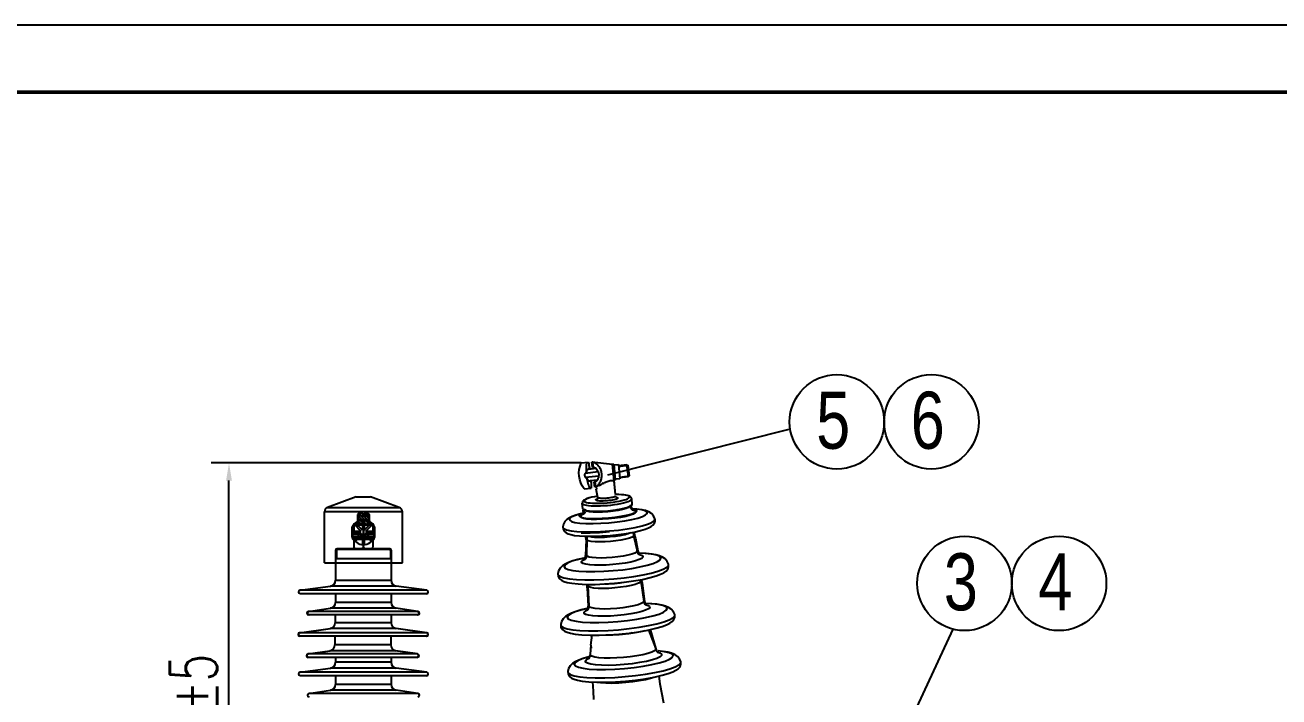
# Model space of a CAD drawing. Header units: millimetres. Extents: x 14764 to 253586, y -11609 to 135872.
# Drawn here: x 248675 to 249737, y 132941 to 133511 of the extents above; entities that cross this region are included whole.
import ezdxf

# ---------------------------------------------------------------- set-up
doc = ezdxf.new("R2010")
doc.units = ezdxf.units.MM
doc.header["$LTSCALE"] = 23.1
doc.header["$PDMODE"] = 3
doc.header["$PDSIZE"] = 1
doc.layers.get('0').update_dxf_attribs({"linetype": 'CONTINUOUS'})
doc.layers.get('Defpoints').update_dxf_attribs({"linetype": 'CONTINUOUS'})
doc.layers.add('标注、文本', color=3, linetype='CONTINUOUS', lineweight=25)
doc.layers.add('粗实线', color=7, linetype='CONTINUOUS', lineweight=50)
doc.styles.add('DFT', font='simplex.shx', dxfattribs={"width": 0.67, "bigfont": 'dft.shx'})
doc.styles.get("Standard").update_dxf_attribs({"font": 'txt', "width": 0.8})
doc.dimstyles.new('INTE$0', dxfattribs={"dimscale": 5, "dimtxt": 4, "dimasz": 3, "dimexe": 3, "dimexo": 0, "dimgap": 1, "dimtad": 1, "dimdec": 3, "dimdsep": 46, "dimtxsty": 'DFT', "dimcen": 0, "dimclrd": 3, "dimclre": 3, "dimclrt": 6, "dimadec": 0, "dimazin": 0, "dimtfac": 1, "dimtdec": 3, "dimtix": 1, "dimtmove": 1, "dimatfit": 0, "dimfxl": 0, "dimtolj": 1, "dimtzin": 0, "dimarcsym": 0})

# ---------------------------------------------------------------- blocks, each defined once
blk = doc.blocks.new('*D214')
at = {"color": 3, "lineweight": -2, "transparency": 16777216}
for p, q in [((249146.1, 133139.8), (248832.7, 133139.8)), ((248847.7, 132713.6), (248847.7, 133124.8)), ((248943.7, 132698.6), (248832.7, 132698.6))]:
    blk.add_line(p, q, dxfattribs=at)
at = {"color": 3, "transparency": 16777216}
for points in [[(248845.2, 133124.8), (248850.2, 133124.8), (248847.7, 133139.8)], [(248845.2, 132713.6), (248850.2, 132713.6), (248847.7, 132698.6)]]:
    blk.add_solid(points, dxfattribs=at)
at = {"layer": 'Defpoints', "color": 0, "transparency": 16777216}
for p in [(248847.7, 133139.8), (249146.1, 133139.8), (248943.7, 132698.6)]:
    blk.add_point(p, dxfattribs=at)
at = {"color": 6, "transparency": 16777216, "insert": (248817.7, 132919.2), "char_height": 40, "attachment_point": 5, "rotation": 90, "style": 'DFT'}
blk.add_mtext('\\A1;415%%P5', dxfattribs=at)

msp = doc.modelspace()

# ---------------------------------------------------------------- hatches: boundary and pattern name
at = {"linetype": 'ByBlock', "lineweight": 25, "ltscale": 0.5}
h = msp.add_hatch(dxfattribs=at)
h.set_pattern_fill('ANSI31', color=0, scale=0.5, style=0)
h.set_pattern_definition([(135, (185218.942, 142206.1766), (1.122532015, 1.122532015), [])])
edge = h.paths.add_edge_path()
edge.add_line((248965.7863, 133096.8789), (248966.5863, 133096.0789))
edge.add_line((248966.5863, 133096.0789), (248966.5863, 133087.7988))
edge.add_spline(control_points=[(248966.5863, 133087.7988), (248966.3171, 133087.6171), (248966.0478, 133087.4354), (248965.7863, 133087.3218)], knot_values=[0, 0, 0, 0, 0.805770726, 0.805770726, 0.805770726, 0.805770726], degree=3, periodic=0)
edge.add_line((248965.7863, 133087.3218), (248965.7863, 133096.8789))
edge = h.paths.add_edge_path()
edge.add_line((248957.3863, 133096.8789), (248957.5863, 133097.0789))
edge.add_line((248957.5863, 133097.0789), (248959.0863, 133097.0789))
edge.add_line((248959.0863, 133097.0789), (248959.0863, 133094.5789))
edge.add_line((248959.0863, 133094.5789), (248964.0863, 133094.5789))
edge.add_line((248964.0863, 133094.5789), (248964.0863, 133097.0789))
edge.add_line((248964.0863, 133097.0789), (248965.5863, 133097.0789))
edge.add_line((248965.5863, 133097.0789), (248965.7863, 133096.8789))
edge.add_line((248965.7863, 133096.8789), (248965.7863, 133087.3218))
edge.add_spline(control_points=[(248965.7863, 133087.3218), (248965.4857, 133087.1912), (248964.847, 133087.1019), (248963.9765, 133088.484), (248963.3694, 133087.3498), (248962.9805, 133087.0957), (248962.9494, 133087.0778)], knot_values=[0.805770726, 0.805770726, 0.805770726, 0.805770726, 1.731935499, 2.842612484, 4.133426348, 4.244359952, 4.244359952, 4.244359952, 4.244359952], degree=3, periodic=0)
edge.add_line((248962.9494, 133087.0778), (248961.9393, 133087.0778))
edge.add_spline(control_points=[(248961.9393, 133087.0778), (248961.2079, 133087.3509), (248959.6712, 133088.5809), (248958.1659, 133086.8759), (248957.4737, 133087.4185), (248957.3863, 133087.4815)], knot_values=[5.353459221, 5.353459221, 5.353459221, 5.353459221, 7.616535164, 9.678775153, 9.979045129, 9.979045129, 9.979045129, 9.979045129], degree=3, periodic=0)
edge.add_spline(control_points=[(248956.5863, 133087.3695), (248956.743, 133087.503), (248957.0104, 133087.731), (248957.2756, 133087.5613), (248957.3863, 133087.4815)], knot_values=[9.979045129, 9.979045129, 9.979045129, 9.979045129, 10.517654506, 10.89809679, 10.89809679, 10.89809679, 10.89809679], degree=3, periodic=0)
edge.add_line((248957.3863, 133087.4815), (248957.3863, 133096.8789))
edge = h.paths.add_edge_path()
edge.add_line((248956.5863, 133096.0789), (248957.3863, 133096.8789))
edge.add_line((248957.3863, 133096.8789), (248957.3863, 133087.4815))
edge.add_spline(control_points=[(248957.3863, 133087.4815), (248957.2756, 133087.5613), (248957.0104, 133087.731), (248956.743, 133087.503), (248956.5863, 133087.3695)], knot_values=[9.979045129, 9.979045129, 9.979045129, 9.979045129, 10.359487413, 10.89809679, 10.89809679, 10.89809679, 10.89809679], degree=3, periodic=0)
edge.add_line((248956.5863, 133087.3695), (248956.5863, 133096.0789))

# ---------------------------------------------------------------- linework, layer by layer
at = {"color": 1}
for p, q in [((249323.2515, 133168.3815), (249168.3359, 133129.4741)), ((249461.1646, 132998.8165), (249402.3191, 132872.828))]:
    msp.add_line(p, q, dxfattribs=at)
at = {"color": 0, "linetype": 'ByBlock', "lineweight": 25}
for p, q in [((249146.2019, 133139.9164), (249152.1097, 133140.5886)), ((249160.567, 133132.1929), (249149.4355, 133130.9264)), ((249152.5678, 133134.5377), (249158.5924, 133135.2231)), ((249158.5924, 133135.2231), (249152.5678, 133134.5377)), ((249172.7123, 133138.3553), (249155.1846, 133140.4298)), ((249155.6417, 133136.4112), (249155.1849, 133140.4264)), ((249156.5344, 133136.3103), (249156.0817, 133140.2898)), ((249173.708, 133138.4475), (249172.7123, 133138.3553)), ((249175.063, 133112.9615), (249172.7123, 133138.3553)), ((249172.7123, 133138.3553), (249173.9296, 133125.2051)), ((249173.708, 133138.4475), (249174.9253, 133125.2973)), ((249173.7341, 133138.1656), (249177.6436, 133138.5275)), ((249177.6436, 133138.5275), (249178.7742, 133126.3144)), ((249177.7478, 133137.4025), (249184.9336, 133138.22)), ((249184.9336, 133138.22), (249177.7478, 133137.4025)), ((249177.7944, 133136.8992), (249185.9949, 133137.8321)), ((249186.052, 133137.3301), (249184.9336, 133138.22)), ((249186.076, 133128.1784), (249184.9336, 133138.22)), ((249187.0231, 133128.7947), (249185.9949, 133137.8321)), ((249160.9792, 133128.578), (249149.8468, 133127.3115)), ((249159.7347, 133125.1815), (249153.7103, 133124.4961)), ((249157.5833, 133119.3458), (249157.1265, 133123.361)), ((249158.4264, 133119.6804), (249157.9737, 133123.6598)), ((249164.2178, 133122.9092), (249164.3242, 133122.9435)), ((249173.7675, 133125.147), (249173.9296, 133125.2051)), ((249174.9253, 133125.2973), (249173.9296, 133125.2051)), ((249175.063, 133112.9615), (249173.9296, 133125.2051)), ((249178.7742, 133126.3144), (249174.8647, 133125.9524)), ((249178.633, 133127.8401), (249187.0231, 133128.7947)), ((249178.6796, 133127.3369), (249186.076, 133128.1784)), ((249186.076, 133128.1784), (249178.6796, 133127.3369)), ((249186.9659, 133129.2968), (249186.076, 133128.1784)), ((249148.7152, 133117.8249), (249154.623, 133118.497)), ((249161.2236, 133120.6479), (249157.5837, 133119.3424)), ((249159.3092, 133117.5044), (249158.8163, 133117.4483)), ((249160.2494, 133110.4518), (249158.8163, 133117.4483)), ((249160.2494, 133110.4518), (249158.8163, 133117.4483)), ((249159.3092, 133117.5044), (249159.0407, 133119.865)), ((249175.6064, 133110.8133), (249175.8745, 133110.7721)), ((249147.4524, 133101.0009), (249147.0505, 133105.5943)), ((249148.8278, 133099.9022), (249148.8349, 133099.7749)), ((249148.8655, 133099.8872), (249148.8349, 133099.7749)), ((249159.725, 133109.3592), (249159.9835, 133109.4469)), ((249186.7585, 133102.6295), (249187.9354, 133103.1572)), ((249188.2636, 133103.2244), (249188.2139, 133103.3297)), ((249188.2484, 133103.3511), (249188.2636, 133103.2244)), ((249193.3337, 133100.6476), (249188.3703, 133100.9743)), ((249193.2242, 133100.6802), (249188.3753, 133100.9671)), ((249189.4121, 133104.6719), (249189.0103, 133109.2653)), ((249189.2161, 133100.1101), (249189.9913, 133099.9699)), ((249146.7415, 133096.9854), (249147.4264, 133097.238)), ((249147.6985, 133096.2698), (249148.429, 133096.5392)), ((249148.1781, 133098.4016), (249147.9023, 133098.3518)), ((249130.6189, 133085.589), (249130.6179, 133085.3768)), ((249190.1115, 133081.0779), (249190.4625, 133078.2156)), ((249190.681, 133078.8803), (249190.3661, 133079.0016)), ((249191.2617, 133078.1626), (249190.681, 133078.8803)), ((249190.8958, 133081.2211), (249191.2617, 133078.1626)), ((249190.9833, 133080.566), (249191.2236, 133078.6064)), ((249191.3415, 133079.3059), (249191.1277, 133079.3884)), ((249149.9542, 133075.7861), (249149.758, 133075.6679)), ((249150.2272, 133074.699), (249149.8716, 133061.2782)), ((249149.8921, 133076.9688), (249149.9956, 133074.9994)), ((249150.0631, 133077.6539), (249150.2342, 133074.5732)), ((249150.6815, 133075.3808), (249150.2342, 133074.5732)), ((249151.012, 133074.7641), (249150.499, 133061.4295)), ((249150.9705, 133075.5549), (249150.6815, 133075.3808)), ((249150.8609, 133077.6395), (249151.012, 133074.7641)), ((249190.4625, 133078.2156), (249193.5046, 133065.192)), ((249192.0971, 133076.0645), (249194.1487, 133065.1519)), ((249147.4967, 133057.2582), (249149.3682, 133058.1726)), ((249150.1388, 133059.4423), (249149.441, 133059.3164)), ((249150.3544, 133062.1497), (249149.8716, 133061.2782)), ((249150.4579, 133062.2121), (249150.3544, 133062.1497)), ((249193.522, 133065.9264), (249193.4092, 133065.9699)), ((249194.1487, 133065.1519), (249193.522, 133065.9264)), ((249200.2375, 133063.0521), (249194.1994, 133063.304)), ((249151.2272, 133036.8649), (249151.2982, 133035.5865)), ((249151.7987, 133036.4901), (249151.2982, 133035.5865)), ((249151.7898, 133036.8645), (249151.8501, 133035.7179)), ((249196.4989, 133040.7777), (249196.6388, 133039.6364)), ((249197.2052, 133039.6028), (249196.5553, 133040.4058)), ((249196.6388, 133039.6364), (249199.2013, 133022.4406)), ((249197.0528, 133040.8761), (249197.2052, 133039.6028)), ((249197.7109, 133037.9707), (249199.6892, 133022.4135)), ((249151.0887, 133033.9075), (249152.1367, 133018.2532)), ((249151.8554, 133035.6158), (249152.6124, 133018.3646)), ((249149.6896, 133014.294), (249151.5339, 133015.1951)), ((249152.6551, 133019.1893), (249152.1367, 133018.2532)), ((249199.6892, 133022.4135), (249199.1181, 133023.1192)), ((249199.6892, 133022.4135), (249200.2631, 133020.6697)), ((249206.0642, 133020.3799), (249199.7899, 133020.7088)), ((249205.0118, 133020.4735), (249199.8044, 133020.6886)), ((249154.288, 132985.2177), (249155.4005, 132993.753)), ((249203.1709, 132998.1809), (249209.3602, 132982.0844)), ((249204.5302, 132998.4862), (249209.4552, 132982.0899)), ((249154.288, 132985.2177), (249153.7811, 132977.696)), ((249154.3909, 132985.213), (249154.5231, 132982.697)), ((249151.0417, 132973.4028), (249152.8327, 132974.2779)), ((249153.539, 132975.5504), (249152.1265, 132975.2243)), ((249153.5425, 132975.5761), (249152.7421, 132975.398)), ((249153.4528, 132975.5561), (249153.6701, 132977.2093)), ((249153.7811, 132977.696), (249153.6701, 132977.2093)), ((249209.4552, 132982.0899), (249209.3202, 132982.4101)), ((249209.4552, 132982.0899), (249209.985, 132980.5074))]:
    msp.add_line(p, q, dxfattribs=at)
at = {"color": 0, "linetype": 'ByBlock', "lineweight": 25, "ltscale": 0.5}
for p, q in [((248955.5863, 133111.0789), (248931.1971, 133102.0458)), ((248955.5863, 133111.0789), (248967.5863, 133111.0789)), ((248991.9756, 133102.0458), (248967.5863, 133111.0789)), ((248931.1971, 133102.0458), (248991.9756, 133102.0458)), ((248928.5863, 133055.0789), (248928.5863, 133098.2948)), ((248994.5863, 133098.2948), (248928.5863, 133098.2948)), ((248957.5863, 133097.0789), (248956.5863, 133096.0789)), ((248956.5863, 133096.0789), (248956.5863, 133087.0778)), ((248957.3863, 133096.8789), (248957.3863, 133087.0778)), ((248961.0863, 133097.0789), (248957.5863, 133097.0789)), ((248959.0863, 133094.5789), (248959.0863, 133097.0789)), ((248964.0863, 133094.5789), (248959.0863, 133094.5789)), ((248960.7934, 133096.7117), (248960.7934, 133094.946)), ((248960.8363, 133091.5313), (248960.8363, 133082.8687)), ((248961.0863, 133097.0789), (248961.0863, 133094.5789)), ((248962.0863, 133094.5789), (248962.0863, 133097.0789)), ((248965.5863, 133097.0789), (248962.0863, 133097.0789)), ((248962.3363, 133091.5313), (248962.3363, 133082.8687)), ((248962.3792, 133094.9072), (248962.3792, 133096.7505)), ((248964.0863, 133094.5789), (248964.0863, 133097.0789)), ((248965.5863, 133097.0789), (248966.5863, 133096.0789)), ((248965.7863, 133096.8789), (248965.7863, 133087.0778)), ((248966.5863, 133096.0789), (248966.5863, 133087.0778)), ((248994.5863, 133055.0789), (248994.5863, 133098.2948)), ((248959.7757, 133081.8081), (248952.0863, 133081.8081)), ((248959.7757, 133080.3081), (248952.0863, 133080.3081)), ((248952.5869, 133075.0783), (248952.5869, 133079.0783)), ((248952.5869, 133079.0783), (248970.5857, 133079.0783)), ((248953.3596, 133085.8653), (248953.3596, 133080.2908)), ((248959.7757, 133081.8081), (248953.6503, 133087.9334)), ((248959.7757, 133080.3081), (248953.6503, 133074.1827)), ((248960.8363, 133082.8687), (248954.711, 133088.9941)), ((248960.8363, 133079.2474), (248954.711, 133073.1221)), ((248967.5084, 133087.0778), (248955.6642, 133087.0778)), ((248959.3176, 133077.0783), (248960.9755, 133079.0783)), ((248960.8363, 133079.2474), (248960.8363, 133070.5849)), ((248961.0432, 133077.0783), (248962.7011, 133079.0783)), ((248961.5863, 133080.2908), (248961.5863, 133085.8653)), ((248961.5863, 133084.5932), (248961.5863, 133072.8991)), ((248968.4616, 133088.9941), (248962.3363, 133082.8687)), ((248968.4616, 133073.1221), (248962.3363, 133079.2474)), ((248962.3363, 133079.2474), (248962.3363, 133070.5849)), ((248969.5223, 133087.9334), (248963.397, 133081.8081)), ((248971.0863, 133081.8081), (248963.397, 133081.8081)), ((248971.0863, 133080.3081), (248963.397, 133080.3081)), ((248969.5223, 133074.1827), (248963.397, 133080.3081)), ((248969.813, 133080.2908), (248969.813, 133085.8653)), ((248970.5857, 133075.0783), (248970.5857, 133079.0783)), ((248952.5869, 133077.0783), (248970.5857, 133077.0783)), ((248952.5869, 133076.0783), (248970.5857, 133076.0783)), ((248952.5869, 133075.0783), (248970.5857, 133075.0783)), ((248953.3596, 133073.8659), (248953.3596, 133068.2913)), ((248961.5863, 133068.2913), (248961.5863, 133073.8659)), ((248969.813, 133068.2913), (248969.813, 133073.8659)), ((248938.0863, 133065.8789), (248938.0863, 133058.4789)), ((248938.0863, 133058.4789), (248938.0863, 133055.0789)), ((248938.6863, 133058.4789), (248938.0863, 133058.4789)), ((248938.6863, 133065.8789), (248938.6863, 133058.4789)), ((248984.4863, 133058.4789), (248938.6863, 133058.4789)), ((248983.8863, 133067.0789), (248939.2863, 133067.0789)), ((248983.8863, 133066.4789), (248939.2863, 133066.4789)), ((248984.4863, 133065.8789), (248984.4863, 133058.4789)), ((248985.0863, 133058.4789), (248984.4863, 133058.4789)), ((248985.0863, 133065.8789), (248985.0863, 133058.4789)), ((248985.0863, 133058.4789), (248985.0863, 133055.0789)), ((248928.5863, 133055.0789), (248994.5863, 133055.0789)), ((248938.0863, 133055.0789), (248938.0863, 133040.2388)), ((248985.0863, 133055.0789), (248985.0863, 133040.2689)), ((248985.0864, 133040.2388), (248938.0863, 133040.2388)), ((248907.8877, 133031.859), (248933.7482, 133035.3129)), ((249015.2849, 133031.859), (248907.8877, 133031.859)), ((249015.1648, 133028.8742), (248908.0078, 133028.8742)), ((248989.4244, 133035.3129), (248933.7482, 133035.3129)), ((248938.0863, 133028.8742), (248938.0863, 133021.5261)), ((248985.0863, 133028.8742), (248985.0863, 133021.5261)), ((249015.2849, 133031.859), (248989.4244, 133035.3129)), ((248914.9996, 133013.8608), (248933.4473, 133016.5795)), ((248915.3676, 133013.8608), (248933.8153, 133016.5795)), ((248988.9893, 133016.5795), (248933.4473, 133016.5795)), ((248989.3573, 133016.5795), (248933.8153, 133016.5795)), ((248985.0863, 133021.5261), (248938.0863, 133021.5261)), ((249007.437, 133013.8608), (248988.9893, 133016.5795)), ((249007.805, 133013.8608), (248989.3573, 133016.5795)), ((249007.437, 133013.8608), (248914.9996, 133013.8608)), ((249007.2968, 133010.8789), (248915.1398, 133010.8789)), ((249007.805, 133013.8608), (248915.3676, 133013.8608)), ((249007.6648, 133010.8789), (248915.5078, 133010.8789)), ((248937.7183, 133010.8789), (248937.7183, 133004.2388)), ((248937.7183, 133010.8789), (248937.7183, 133004.2388)), ((248984.7183, 133004.2388), (248937.7183, 133004.2388)), ((248985.0863, 133004.2388), (248938.0863, 133004.2388)), ((248985.0863, 133010.8789), (248985.0863, 133004.2388)), ((248907.5197, 132995.859), (248933.3803, 132999.3129)), ((249014.9169, 132995.859), (248907.5197, 132995.859)), ((248907.8877, 132995.859), (248933.7482, 132999.3129)), ((249015.2849, 132995.859), (248907.8877, 132995.859)), ((248989.0564, 132999.3129), (248933.3803, 132999.3129)), ((248989.4244, 132999.3129), (248933.7482, 132999.3129)), ((249014.9169, 132995.859), (248989.0564, 132999.3129)), ((249015.2849, 132995.859), (248989.4244, 132999.3129)), ((249014.7968, 132992.8742), (248907.6398, 132992.8742)), ((249015.1648, 132992.8742), (248908.0078, 132992.8742)), ((248937.3503, 132992.8742), (248937.3503, 132985.5261)), ((248984.3503, 132985.5261), (248937.3503, 132985.5261)), ((248984.7183, 132985.5261), (248937.7183, 132985.5261)), ((248984.7183, 132992.8742), (248984.7183, 132985.5261)), ((248914.6316, 132977.8608), (248933.0793, 132980.5795)), ((249007.069, 132977.8608), (248914.6316, 132977.8608)), ((249006.9288, 132974.8789), (248914.7718, 132974.8789)), ((248914.9996, 132977.8608), (248933.4473, 132980.5795)), ((249007.437, 132977.8608), (248914.9996, 132977.8608)), ((249007.2968, 132974.8789), (248915.1398, 132974.8789)), ((248988.6213, 132980.5795), (248933.0793, 132980.5795)), ((248988.9893, 132980.5795), (248933.4473, 132980.5795)), ((248938.0863, 132974.8789), (248938.0863, 132970.7636)), ((248938.0863, 132974.8789), (248938.0863, 132970.7636)), ((248985.0863, 132974.8789), (248985.0863, 132970.7636)), ((248985.0863, 132974.8789), (248985.0863, 132970.7636)), ((249007.069, 132977.8608), (248988.6213, 132980.5795)), ((249007.437, 132977.8608), (248988.9893, 132980.5795)), ((248907.8877, 132962.3838), (248933.7482, 132965.8378)), ((249015.2849, 132962.3838), (248907.8877, 132962.3838)), ((248989.4244, 132965.8378), (248933.7482, 132965.8378)), ((248985.0863, 132970.7636), (248938.0863, 132970.7636)), ((249015.2849, 132962.3838), (248989.4244, 132965.8378)), ((249015.1648, 132959.3991), (248908.0078, 132959.3991)), ((248938.0863, 132959.3991), (248938.0863, 132952.0509)), ((248985.0863, 132952.0509), (248938.0863, 132952.0509)), ((248985.0863, 132959.3991), (248985.0863, 132952.0509)), ((248915.3676, 132944.3856), (248933.8153, 132947.1043)), ((249007.805, 132944.3856), (248915.3676, 132944.3856)), ((248989.3573, 132947.1043), (248933.8153, 132947.1043)), ((249007.805, 132944.3856), (248989.3573, 132947.1043))]:
    msp.add_line(p, q, dxfattribs=at)
at = {"color": 0, "linetype": 'ByBlock', "lineweight": 25}
for points in [[(249160.1441, 133111.6556), (249159.6754, 133111.5849), (249157.2649, 133111.1503), (249155.0332, 133110.6702), (249153.0089, 133110.146), (249151.3186, 133109.6105), (249150.0553, 133109.1132), (249149.1024, 133108.6383), (249148.3667, 133108.1573), (249147.7866, 133107.6285), (249147.3504, 133107.0128), (249147.0953, 133106.3191), (249147.0505, 133105.5943)], [(249160.1469, 133111.623), (249159.6703, 133111.5505), (249157.2959, 133111.1172), (249155.1367, 133110.6462), (249153.2368, 133110.1472), (249151.6348, 133109.6303), (249150.3634, 133109.1059), (249149.4484, 133108.5849), (249148.9085, 133108.0777), (249148.7547, 133107.5947), (249148.99, 133107.1458), (249149.6098, 133106.7401), (249150.6014, 133106.3859), (249151.9445, 133106.0903), (249153.6119, 133105.8593), (249155.5696, 133105.6978)], [(249159.8548, 133109.2741), (249159.8083, 133109.2462), (249159.8322, 133109.2664), (249159.9428, 133109.3836), (249160.0905, 133109.6133), (249160.2198, 133109.9781), (249160.2494, 133110.4518)], [(249167.8207, 133109.8269), (249166.4481, 133109.7287), (249165.1184, 133109.6774), (249163.877, 133109.6747), (249162.7661, 133109.7206), (249161.8234, 133109.8137), (249161.0812, 133109.9508), (249160.5647, 133110.1271), (249160.2915, 133110.3367), (249160.2494, 133110.4518)], [(249175.1684, 133111.757), (249175.1469, 133111.6364), (249174.9142, 133111.3825), (249174.4362, 133111.1192), (249173.7291, 133110.8553), (249172.8169, 133110.6), (249171.7309, 133110.3618), (249170.5078, 133110.1489), (249169.1894, 133109.9686), (249167.8207, 133109.8269)], [(249175.8745, 133110.7721), (249176.5837, 133110.5799), (249177.0281, 133110.3478), (249177.194, 133110.0829), (249177.0766, 133109.7931), (249176.6793, 133109.4874), (249176.0143, 133109.175), (249175.1017, 133108.8653), (249173.9692, 133108.5679), (249172.6514, 133108.2918), (249171.1883, 133108.0452), (249169.6243, 133107.8359), (249168.0094, 133107.6702)], [(249189.0103, 133109.2653), (249188.8398, 133109.9727), (249188.4615, 133110.6193), (249187.9162, 133111.1531), (249187.2432, 133111.5741), (249186.4224, 133111.9204), (249185.3835, 133112.2228), (249184.0279, 133112.4929), (249182.2451, 133112.7242), (249180.1684, 133112.8834), (249177.8998, 133112.9648), (249175.4677, 133112.9718), (249175.063, 133112.9615)], [(249178.4434, 133107.417), (249180.6026, 133107.8879), (249182.5025, 133108.3869), (249184.1045, 133108.9039), (249185.3759, 133109.4282), (249186.2909, 133109.9493), (249186.8308, 133110.4565), (249186.9846, 133110.9394), (249186.7493, 133111.3883), (249186.1295, 133111.794), (249185.1379, 133112.1483), (249183.7948, 133112.4439), (249182.1274, 133112.6748), (249180.1697, 133112.8363), (249177.9615, 133112.9252), (249175.5479, 133112.9396), (249175.0659, 133112.9282)], [(249175.1684, 133111.757), (249175.2814, 133111.2919), (249175.4821, 133110.9436), (249175.6721, 133110.7444), (249175.7942, 133110.6567), (249175.8171, 133110.6442)], [(249147.0505, 133105.5943), (249147.3088, 133105.1016), (249147.9889, 133104.6563), (249149.077, 133104.2675), (249150.551, 133103.9431), (249152.3807, 133103.6897), (249154.5291, 133103.5123), (249156.9523, 133103.4148), (249159.601, 133103.3989), (249162.4213, 133103.4652), (249165.3558, 133103.6121), (249168.3447, 133103.8367)], [(249148.6488, 133100.6292), (249148.4394, 133098.9462), (249147.873, 133097.7654), (249147.3776, 133097.1804), (249147.2127, 133097.0412)], [(249147.4184, 133098.2341), (249147.6667, 133098.7598), (249147.871, 133100.4383)], [(249147.4524, 133101.0009), (249147.6729, 133100.5477), (249148.2486, 133100.1335), (249149.1697, 133099.7657)], [(249148.2724, 133097.3304), (249148.6325, 133098.0973), (249148.8349, 133099.7749)], [(249168.6714, 133098.9566), (249164.2746, 133098.6573), (249160.0835, 133098.5424), (249156.3082, 133098.6176), (249153.138, 133098.8793), (249150.7319, 133099.3142), (249149.2106, 133099.9006), (249148.6488, 133100.6292)], [(249149.1697, 133099.7657), (249150.4203, 133099.4503), (249151.9792, 133099.193), (249153.8195, 133098.9979), (249155.9099, 133098.8685), (249158.2146, 133098.8071), (249160.694, 133098.8145), (249163.3059, 133098.8908), (249166.0055, 133099.0346), (249168.7466, 133099.2434)], [(249155.5696, 133105.6978), (249157.7778, 133105.609), (249160.1914, 133105.5946), (249162.7614, 133105.655), (249165.4352, 133105.7889), (249168.1561, 133105.9935)], [(249168.0094, 133107.6702), (249166.3901, 133107.5529), (249164.8136, 133107.4875), (249163.3299, 133107.4762), (249161.9841, 133107.5194), (249160.8173, 133107.6156), (249159.8648, 133107.7621), (249159.1556, 133107.9543), (249158.7112, 133108.1864), (249158.5453, 133108.4513), (249158.6627, 133108.741), (249159.06, 133109.0468), (249159.725, 133109.3592)], [(249168.1561, 133105.9935), (249170.8711, 133106.2645), (249173.5275, 133106.5969), (249176.069, 133106.9837), (249178.4434, 133107.417)], [(249168.3447, 133103.8367), (249171.3273, 133104.1345), (249174.2427, 133104.4994), (249177.0317, 133104.9239), (249179.6374, 133105.3995), (249182.0068, 133105.9163), (249184.0918, 133106.464), (249185.8497, 133107.0313), (249187.2449, 133107.6068), (249188.249, 133108.1786), (249188.8414, 133108.7352), (249189.0103, 133109.2653)], [(249188.0993, 133104.0807), (249187.6727, 133103.2656), (249186.2762, 133102.4239), (249183.9822, 133101.5778), (249180.9056, 133100.7696), (249177.2007, 133100.04), (249173.0533, 133099.4253), (249168.6714, 133098.9566)], [(249168.7466, 133099.2434), (249171.4823, 133099.5138), (249174.1659, 133099.8409), (249176.7513, 133100.2194), (249179.1944, 133100.6426), (249181.4534, 133101.1033), (249183.4895, 133101.5937), (249185.2681, 133102.1054), (249186.7585, 133102.6295)], [(249187.2875, 133102.8667), (249187.2867, 133102.8633), (249186.2653, 133102.0125), (249184.2136, 133101.1386), (249181.251, 133100.2924), (249177.5497, 133099.5231), (249173.3247, 133098.8753), (249168.8215, 133098.3868)], [(249190.6104, 133100.8234), (249192.4881, 133100.0997), (249193.1797, 133099.2253), (249192.6505, 133098.2441), (249190.927, 133097.2053), (249188.0956, 133096.161), (249184.2984, 133095.1636), (249179.7256, 133094.263), (249174.6065, 133093.5044), (249169.199, 133092.926)], [(249189.9913, 133099.9699), (249191.8016, 133099.2722), (249192.4683, 133098.4292), (249191.9581, 133097.4833), (249190.2965, 133096.4818), (249187.5668, 133095.475), (249183.906, 133094.5134), (249179.4974, 133093.6451), (249174.5622, 133092.9138), (249169.3492, 133092.3562)], [(249169.6367, 133089.0694), (249176.486, 133089.7931), (249183.0152, 133090.7322), (249188.938, 133091.8456), (249193.9954, 133093.0846), (249197.9668, 133094.3952), (249200.6782, 133095.72), (249202.0114, 133097.0011), (249201.9081, 133098.1826), (249200.3726, 133099.2127), (249197.4723, 133100.0465), (249193.3337, 133100.6476)], [(249189.3981, 133099.9848), (249189.4833, 133099.9524), (249189.2223, 133100.1047), (249188.6154, 133100.625), (249187.8774, 133101.6767), (249187.4877, 133102.9565)], [(249187.9354, 133103.1572), (249188.7786, 133103.6795), (249189.2737, 133104.1873), (249189.4121, 133104.6719)], [(249188.2636, 133103.2244), (249188.7604, 133101.5954), (249189.2466, 133100.9156)], [(249208.6662, 133092.4173), (249207.5333, 133094.8941), (249205.6773, 133096.9353), (249203.357, 133098.3977), (249200.6881, 133099.4001), (249197.4402, 133100.1345), (249193.2242, 133100.6802)], [(249149.1053, 133097.5193), (249145.4917, 133096.6999), (249141.5366, 133095.5528), (249138.4966, 133094.417), (249136.0807, 133093.22), (249134.0636, 133091.8227), (249132.3864, 133090.0704), (249131.1925, 133087.9567), (249130.6189, 133085.589)], [(249149.1146, 133097.5389), (249144.2892, 133096.3567), (249140.3178, 133095.0461), (249137.6063, 133093.7213), (249136.2732, 133092.4402), (249136.3765, 133091.2588), (249137.912, 133090.2286), (249140.8123, 133089.3948), (249144.9509, 133088.7938), (249150.1467, 133088.4518), (249156.1728, 133088.3837), (249162.766, 133088.5927), (249169.6367, 133089.0694)], [(249169.199, 133092.926), (249163.7735, 133092.5566), (249158.6003, 133092.4147), (249153.9406, 133092.5076), (249150.0279, 133092.8305), (249147.0581, 133093.3673), (249145.1804, 133094.091), (249144.4888, 133094.9654), (249145.018, 133095.9466), (249146.7415, 133096.9854)], [(249169.3492, 133092.3562), (249164.1187, 133092.0001), (249159.1313, 133091.8633), (249154.6389, 133091.9528), (249150.8668, 133092.2641), (249148.0037, 133092.7816), (249146.1934, 133093.4794), (249145.5266, 133094.3223), (249146.0369, 133095.2683), (249147.6985, 133096.2698)], [(249149.6449, 133099.6459), (249149.4792, 133098.3025), (249148.9084, 133097.107), (249148.4017, 133096.5069), (249148.2226, 133096.3555)], [(249168.8215, 133098.3868), (249164.302, 133098.0859), (249160.0287, 133097.9902), (249156.25, 133098.1051), (249153.1855, 133098.424), (249151.0133, 133098.9284), (249149.8596, 133099.5889), (249149.8582, 133099.5921)], [(249170.5745, 133078.3501), (249177.7013, 133079.0969), (249184.5562, 133080.0636), (249190.9069, 133081.2231), (249196.255, 133082.4738), (249200.2278, 133083.6618), (249203.1397, 133084.7866), (249205.2852, 133085.8948), (249206.9131, 133087.1027), (249208.1369, 133088.6031), (249208.7902, 133090.457), (249208.6662, 133092.4173)], [(249185.1425, 133083.9223), (249191.8384, 133085.1308), (249197.6821, 133086.4799), (249202.449, 133087.918), (249205.9558, 133089.3897), (249208.0679, 133090.8384), (249208.7039, 133092.2085), (249208.6662, 133092.4173)], [(249130.6179, 133085.3768), (249131.4822, 133084.138), (249133.8138, 133083.078), (249137.5229, 133082.2377), (249142.467, 133081.6492), (249148.4562, 133081.3353)], [(249130.6189, 133085.589), (249130.8328, 133083.6501), (249131.8094, 133081.9165), (249133.295, 133080.6424), (249135.132, 133079.7328), (249137.4689, 133079.0135), (249140.575, 133078.4127), (249144.7512, 133077.9364), (249150.2818, 133077.6422)], [(249146.0646, 133080.6765), (249153.5999, 133080.6462), (249161.7481, 133080.9344), (249170.196, 133081.5302)], [(249148.4562, 133081.3353), (249155.2603, 133081.308), (249162.6178, 133081.5683), (249170.2459, 133082.1062)], [(249170.2459, 133082.1062), (249177.8515, 133082.901), (249185.1425, 133083.9223)], [(249170.5662, 133077.2988), (249175.1145, 133077.7854), (249179.4194, 133078.4233), (249183.2649, 133079.1807), (249184.0643, 133079.3907)], [(249170.6656, 133077.3095), (249175.0151, 133077.7747), (249179.1319, 133078.3848), (249182.8094, 133079.1091), (249185.8632, 133079.9113), (249187.9621, 133080.6855)], [(249191.2236, 133078.6064), (249190.7777, 133077.7546), (249189.3184, 133076.875), (249186.921, 133075.9907), (249183.7058, 133075.1461), (249179.834, 133074.3836), (249175.4997, 133073.7413), (249170.9203, 133073.2514)], [(249170.9203, 133073.2514), (249166.3254, 133072.9386), (249161.9455, 133072.8185), (249158.0001, 133072.8972), (249154.687, 133073.1706), (249152.1725, 133073.6251), (249150.5826, 133074.238), (249149.9956, 133074.9994)], [(249150.2818, 133077.6422), (249156.6756, 133077.6123), (249163.515, 133077.8527), (249170.5745, 133078.3501)], [(249153.0533, 133077.6292), (249155.247, 133077.2327), (249158.3938, 133076.973), (249162.1412, 133076.8983), (249166.3013, 133077.0124), (249170.6656, 133077.3095)], [(249156.9225, 133077.0139), (249157.7337, 133076.947), (249161.6523, 133076.8689), (249166.0025, 133076.9882), (249170.5662, 133077.2988)], [(249191.2617, 133078.1626), (249191.7609, 133076.5325), (249192.0971, 133076.0645)], [(249150.1469, 133059.459), (249143.8694, 133058.0602), (249139.0004, 133056.6775), (249135.3192, 133055.3392), (249132.471, 133053.9796), (249130.1638, 133052.4591), (249128.2643, 133050.587), (249126.8884, 133048.2815), (249126.2381, 133045.6961)], [(249149.441, 133059.3164), (249143.3158, 133057.9022), (249138.3193, 133056.3949), (249134.6435, 133054.8523), (249132.4298, 133053.3338), (249131.7631, 133051.8976), (249132.6692, 133050.5991), (249135.1131, 133049.4881), (249139.001, 133048.6073), (249144.1834, 133047.9905), (249150.4611, 133047.6615), (249157.5932, 133047.6328), (249165.3054, 133047.9057), (249173.3002, 133048.4695)], [(249172.8535, 133053.5755), (249167.4147, 133053.1982), (249162.1951, 133053.0327), (249157.4244, 133053.0866), (249153.3111, 133053.3573), (249150.0348, 133053.8331), (249147.7387, 133054.4932), (249146.5231, 133055.3087), (249146.4413, 133056.244), (249147.4967, 133057.2582)], [(249150.499, 133061.4295), (249150.285, 133059.7434), (249149.7257, 133058.5915), (249149.2543, 133058.0391), (249149.1212, 133057.9272)], [(249149.5315, 133059.3219), (249149.6638, 133059.599), (249149.8716, 133061.2782)], [(249172.3259, 133059.6062), (249167.5329, 133059.2799), (249162.9641, 133059.1546), (249158.8486, 133059.2367), (249155.3927, 133059.5219), (249152.7698, 133059.996), (249151.1114, 133060.6352), (249150.499, 133061.4295)], [(249193.5046, 133065.192), (249193.0394, 133064.3035), (249191.5172, 133063.386), (249189.0165, 133062.4636), (249185.6626, 133061.5826), (249181.6239, 133060.7871), (249177.1027, 133060.1171), (249172.3259, 133059.6062)], [(249195.1795, 133062.1822), (249197.1855, 133061.6055), (249198.4011, 133060.79), (249198.4829, 133059.8547), (249197.4275, 133058.8405), (249195.281, 133057.7917), (249192.137, 133056.7542), (249188.1333, 133055.7733), (249183.4444, 133054.8918), (249178.2755, 133054.1484), (249172.8535, 133053.5755)], [(249173.3002, 133048.4695), (249181.2724, 133049.3026), (249188.9145, 133050.3731), (249195.9331, 133051.6398), (249202.0583, 133053.054), (249207.0548, 133054.5613), (249210.7306, 133056.1039), (249212.9444, 133057.6224), (249213.611, 133059.0586), (249212.705, 133060.3571), (249210.261, 133061.4681), (249206.3732, 133062.3489), (249201.1907, 133062.9657)], [(249195.308, 133062.0436), (249195.4662, 133061.9835), (249195.2932, 133062.0861), (249194.7252, 133062.566), (249194.0007, 133063.5829), (249193.5046, 133065.192)], [(249194.1487, 133065.1519), (249194.6525, 133063.52), (249194.8281, 133063.2778)], [(249201.1907, 133062.9657), (249194.913, 133063.2947), (249194.204, 133063.2976)], [(249220.129, 133053.9105), (249219.0289, 133056.3604), (249217.2282, 133058.4243), (249214.9862, 133059.9439), (249212.4019, 133061.0372), (249209.3009, 133061.8764), (249205.3671, 133062.5477), (249200.2375, 133063.0521)], [(249190.5715, 133039.7255), (249198.0351, 133041.0504), (249204.6653, 133042.5475), (249209.7488, 133044.0136), (249213.43, 133045.3842), (249216.0854, 133046.7003), (249218.0344, 133048.0751), (249219.4636, 133049.7191), (249220.2441, 133051.7548), (249220.129, 133053.9105)], [(249190.8289, 133043.5338), (249198.5299, 133044.8743), (249205.3684, 133046.374), (249211.1117, 133047.9818), (249215.5641, 133049.6431), (249218.574, 133051.3012), (249220.039, 133052.8996), (249220.129, 133053.9105)], [(249126.2381, 133045.6961), (249126.4984, 133043.5549), (249127.6297, 133041.6745), (249129.3344, 133040.3009), (249131.5071, 133039.2848), (249134.3703, 133038.4499), (249138.2607, 133037.7404), (249143.5569, 133037.1821), (249150.3447, 133036.8654)], [(249126.2381, 133045.6961), (249126.5023, 133044.7162), (249128.2226, 133043.3964), (249131.4747, 133042.2862), (249136.1479, 133041.4233), (249142.0832, 133040.8372), (249149.0782, 133040.5478)], [(249149.0782, 133040.5478), (249156.8949, 133040.565), (249165.267, 133040.8881), (249173.9094, 133041.5062)], [(249150.3447, 133036.8654), (249157.8941, 133036.8608), (249165.9435, 133037.1604), (249174.2381, 133037.7502)], [(249166.3383, 133037.1885), (249169.288, 133037.2694), (249174.2506, 133037.6072)], [(249173.9094, 133041.5062), (249182.5279, 133042.3983), (249190.8289, 133043.5338)], [(249174.2381, 133037.7502), (249182.5534, 133038.6151), (249190.5715, 133039.7255)], [(249174.2506, 133037.6072), (249179.1964, 133038.1363), (249182.1314, 133038.5712)], [(249196.6388, 133039.6364), (249196.1544, 133038.7111), (249194.569, 133037.7555), (249191.9646, 133036.7949), (249188.4717, 133035.8774), (249184.2655, 133035.0489), (249179.5569, 133034.3512), (249174.582, 133033.819)], [(249197.2052, 133039.6028), (249197.7109, 133037.9707), (249197.8194, 133037.8216)], [(249151.0047, 133033.7324), (249151.0887, 133033.9075), (249151.2982, 133035.5865)], [(249174.582, 133033.819), (249169.5903, 133033.4792), (249164.832, 133033.3487), (249160.5459, 133033.4342), (249156.9467, 133033.7312), (249154.215, 133034.225), (249152.4878, 133034.8907), (249151.8501, 133035.7179)], [(249152.3272, 133016.5408), (249146.859, 133015.3252), (249141.826, 133013.9003), (249138.03, 133012.5253), (249135.1045, 133011.1359), (249132.7464, 133009.5927), (249130.8096, 133007.7004), (249129.4036, 133005.3652), (249128.7387, 133002.7397)], [(249152.3353, 133016.5573), (249146.2115, 133015.1435), (249141.0441, 133013.5846), (249137.2427, 133011.9893), (249134.9532, 133010.4189), (249134.2637, 133008.9337), (249135.2007, 133007.5908), (249137.7281, 133006.4417), (249141.7488, 133005.5308), (249147.1084, 133004.8929), (249153.6007, 133004.5527), (249160.9765, 133004.523), (249168.9524, 133004.8052), (249177.2205, 133005.3883)], [(249152.6124, 133018.3646), (249152.3942, 133016.6771), (249151.8426, 133015.5541), (249151.3962, 133015.035), (249151.2966, 133014.9509)], [(249151.8591, 133016.4367), (249151.9255, 133016.5744), (249152.1367, 133018.2532)], [(249176.258, 133016.3894), (249171.0656, 133016.0359), (249166.1161, 133015.9002), (249161.6577, 133015.989), (249157.9139, 133016.298), (249155.0724, 133016.8117), (249153.2758, 133017.5042), (249152.6124, 133018.3646)], [(249199.2013, 133022.4406), (249198.6975, 133021.478), (249197.0484, 133020.4841), (249194.3392, 133019.4848), (249190.706, 133018.5304), (249186.3307, 133017.6687), (249181.4328, 133016.9429), (249176.258, 133016.3894)], [(249200.8117, 133019.5071), (249202.7865, 133018.9394), (249204.0854, 133018.068), (249204.1729, 133017.0685), (249203.0451, 133015.9848), (249200.7513, 133014.864), (249197.3917, 133013.7554), (249193.1134, 133012.7072), (249188.1029, 133011.7653), (249182.5795, 133010.9709), (249176.7856, 133010.3587)], [(249177.2205, 133005.3883), (249185.4644, 133006.2498), (249193.368, 133007.3569), (249200.6266, 133008.6669), (249206.9611, 133010.1294), (249212.1285, 133011.6883), (249215.93, 133013.2835), (249218.2194, 133014.854), (249218.9089, 133016.3392), (249217.972, 133017.6821), (249215.4446, 133018.8311), (249211.4238, 133019.742), (249206.0642, 133020.3799)], [(249200.8587, 133019.396), (249201.0669, 133019.3176), (249200.9553, 133019.3868), (249200.4156, 133019.8389), (249199.701, 133020.8323), (249199.2013, 133022.4406)], [(249225.4256, 133011.1987), (249224.3039, 133013.686), (249222.4689, 133015.7727), (249220.1867, 133017.3057), (249217.5482, 133018.4128), (249214.3657, 133019.2681), (249210.3114, 133019.9558), (249205.0118, 133020.4735)], [(249176.7856, 133010.3587), (249170.9738, 133009.9555), (249165.3962, 133009.7787), (249160.2982, 133009.8362), (249155.9028, 133010.1255), (249152.4017, 133010.634), (249149.9482, 133011.3393), (249148.6493, 133012.2108), (249148.5618, 133013.2102), (249149.6896, 133014.294)], [(249178.1583, 132994.669), (249186.6827, 132995.5547), (249194.9054, 132996.6905), (249202.5647, 132998.0448), (249209.4015, 132999.5803), (249214.6906, 133001.097), (249218.5138, 133002.5124), (249221.2631, 133003.8666), (249223.2705, 133005.2721), (249224.7362, 133006.9418), (249225.5388, 133009.0078), (249225.4256, 133011.1987)], [(249195.253, 133000.513), (249203.1832, 133001.8934), (249210.2254, 133003.4377), (249216.1396, 133005.0934), (249220.7246, 133006.8041), (249223.8242, 133008.5116), (249225.3329, 133010.1577), (249225.4256, 133011.1987)], [(249128.7387, 133002.7397), (249129.0071, 133000.564), (249130.1652, 132998.658), (249131.9102, 132997.2653), (249134.1459, 132996.2291), (249137.1085, 132995.3729), (249141.1471, 132994.6439), (249146.6558, 132994.0715), (249153.649, 132993.7529), (249161.3969, 132993.7533), (249169.6531, 132994.0634), (249178.1583, 132994.669)], [(249128.7387, 133002.7397), (249129.0108, 133001.7306), (249130.7823, 133000.3715), (249134.1313, 132999.2282), (249138.9437, 132998.3397), (249145.0556, 132997.7361), (249152.259, 132997.4381)], [(249152.259, 132997.4381), (249160.3084, 132997.4558), (249168.9298, 132997.7885), (249177.8297, 132998.425)], [(249167.0749, 132993.9666), (249167.7047, 132993.954), (249172.8153, 132994.0941), (249178.1766, 132994.4591)], [(249177.8297, 132998.425), (249186.7048, 132999.3436), (249195.253, 133000.513)], [(249178.1766, 132994.4591), (249183.5199, 132995.0307), (249188.5772, 132995.7801), (249189.1943, 132995.9016)], [(249181.0536, 132994.6587), (249186.6039, 132995.2451), (249191.894, 132996.006), (249196.6929, 132996.9082), (249200.4487, 132997.8283)], [(249152.7421, 132975.398), (249147.764, 132973.9872), (249144.0064, 132972.6245), (249141.1067, 132971.245), (249138.7656, 132969.7094), (249136.8414, 132967.824), (249135.4453, 132965.4987), (249134.7853, 132962.8864)], [(249152.1265, 132975.2243), (249147.016, 132973.6826), (249143.2565, 132972.1049), (249140.9922, 132970.5518), (249140.3103, 132969.0829), (249141.2369, 132967.7548), (249143.7365, 132966.6185), (249147.7129, 132965.7176), (249153.0135, 132965.0867), (249159.4343, 132964.7502), (249166.7289, 132964.7209), (249174.6168, 132965), (249182.7939, 132965.5766)], [(249182.509, 132968.8326), (249175.7593, 132968.3643), (249169.2819, 132968.159), (249163.3617, 132968.2258), (249158.2572, 132968.5618), (249154.1913, 132969.1523), (249151.3419, 132969.9715), (249149.8335, 132970.9835), (249149.7319, 132972.1442), (249151.0417, 132973.4028)], [(249153.7646, 132977.2204), (249153.5368, 132975.5343), (249153.006, 132974.4832), (249152.691, 132974.1099)], [(249181.9814, 132974.8633), (249176.1927, 132974.4617), (249170.6388, 132974.2857), (249165.5624, 132974.343), (249161.1854, 132974.6311), (249157.6991, 132975.1374), (249155.2558, 132975.8399), (249153.9624, 132976.7077), (249153.7646, 132977.2204)], [(249209.3602, 132982.0844), (249209.2544, 132981.5451), (249208.1313, 132980.4659), (249205.8472, 132979.3498), (249202.5017, 132978.2458), (249198.2413, 132977.202), (249193.252, 132976.2641), (249187.7519, 132975.473), (249181.9814, 132974.8633)], [(249210.8021, 132979.3445), (249212.7046, 132978.7976), (249214.213, 132977.7856), (249214.3146, 132976.6249), (249213.0048, 132975.3663), (249210.341, 132974.0648), (249206.4395, 132972.7773), (249201.4709, 132971.56), (249195.6522, 132970.4661), (249189.2377, 132969.5435), (249182.509, 132968.8326)], [(249182.7939, 132965.5766), (249190.9469, 132966.4287), (249198.7635, 132967.5236), (249205.9421, 132968.8191), (249212.2069, 132970.2655), (249217.3174, 132971.8072), (249221.0769, 132973.3849), (249223.3412, 132974.938), (249224.0231, 132976.4069), (249223.0965, 132977.735), (249220.5969, 132978.8713), (249216.6205, 132979.7722), (249211.3199, 132980.4031)], [(249211.0492, 132979.1472), (249211.0185, 132979.1675), (249210.5603, 132979.5425), (249209.8706, 132980.4757), (249209.3602, 132982.0844)], [(249230.5402, 132971.2639), (249229.4256, 132973.7388), (249227.6021, 132975.818), (249225.3333, 132977.3464), (249222.7129, 132978.4489), (249219.5577, 132979.2988), (249215.5438, 132979.981)], [(249134.7853, 132962.8864), (249135.051, 132960.7222), (249136.2001, 132958.8248), (249137.9316, 132957.4385), (249140.1461, 132956.409), (249143.0753, 132955.56), (249147.0639, 132954.8375), (249152.5009, 132954.2698), (249159.4276, 132953.9517), (249167.1094, 132953.9504), (249175.2966, 132954.257), (249183.7317, 132954.8573)], [(249134.7853, 132962.8864), (249135.0547, 132961.887), (249136.8092, 132960.5411), (249140.1259, 132959.4088), (249144.892, 132958.5288), (249150.945, 132957.9311)], [(249183.4031, 132958.6134), (249192.1926, 132959.5231), (249200.6585, 132960.6812), (249208.5122, 132962.0483)], [(249183.7317, 132954.8573), (249192.1867, 132955.7361), (249200.3413, 132956.8635), (249207.9356, 132958.208), (249214.7039, 132959.7308), (249219.9241, 132961.2306), (249223.6996, 132962.631), (249226.4174, 132963.9725), (249228.4053, 132965.3677), (249229.8588, 132967.0288), (249230.654, 132969.0847), (249230.5402, 132971.2639)], [(249208.5122, 132962.0483), (249215.4865, 132963.5777), (249221.3438, 132965.2175), (249225.8846, 132966.9117), (249228.9543, 132968.6027), (249230.4484, 132970.2329), (249230.5402, 132971.2639)], [(249150.945, 132957.9311), (249158.0789, 132957.6359), (249166.0507, 132957.6534), (249174.589, 132957.983), (249183.4031, 132958.6134)], [(249156.8187, 132939.2926), (249156.6729, 132946.2729), (249155.9643, 132954.1107)], [(249159.8093, 132953.9516), (249162.4833, 132953.5632), (249166.9749, 132953.2676), (249172.1843, 132953.2088), (249177.8837, 132953.3894), (249183.824, 132953.8015)], [(249183.824, 132953.8015), (249189.7457, 132954.4272), (249195.3899, 132955.239), (249200.5099, 132956.2015), (249204.882, 132957.2726), (249207.4627, 132958.1243)], [(249216.2178, 132936.1534), (249213.1451, 132952.2493), (249212.1716, 132959.1611)]]:
    msp.add_lwpolyline(points, dxfattribs=at)
at = {"color": 0, "linetype": 'ByBlock', "lineweight": 25, "ltscale": 0.5}
for points in [[(248952.0863, 133076.6067), (248952.0863, 133085.551)], [(248971.0863, 133085.551), (248971.0863, 133076.6067)]]:
    msp.add_lwpolyline(points, dxfattribs=at)
at = {"color": 1}
for centre in [(249362.8, 133174.639), (249442.8809, 133174.639), (249470.9661, 133037.6388), (249551.047, 133037.6388)]:
    msp.add_circle(centre, 40.0405, dxfattribs=at)
at = {"color": 0, "linetype": 'ByBlock', "lineweight": 25, "ltscale": 0.5}
for centre, radius, start, end in [((248932.5863, 133098.2948), 4, 110.3231368, 180), ((248990.5863, 133098.2948), 4, 0, 69.6768632), ((248961.5863, 133081.0789), 10.5, 25.2087653, 154.7912347), ((248955.8293, 133083.9676), 3.1146, 93.0377429, 142.4596508), ((248955.8293, 133082.1886), 3.1146, 217.5403492, 266.9622571), ((248959.1167, 133083.9676), 3.1146, 37.5403492, 86.9622571), ((248959.1167, 133082.1886), 3.1146, 273.0377429, 322.4596508), ((248964.056, 133083.9676), 3.1146, 93.0377429, 142.4596508), ((248964.056, 133082.1886), 3.1146, 217.5403492, 266.9622571), ((248967.3433, 133083.9676), 3.1146, 37.5403492, 86.9622571), ((248967.3433, 133082.1886), 3.1146, 273.0377429, 322.4596508), ((248961.5863, 133081.0789), 10.5, 205.2087653, 334.7912347), ((248955.8293, 133071.9681), 3.1146, 93.0377429, 142.4596508), ((248955.8293, 133070.1891), 3.1146, 217.5403492, 266.9622571), ((248959.1167, 133071.9681), 3.1146, 37.5403492, 86.9622571), ((248959.1167, 133070.1891), 3.1146, 273.0377429, 322.4596508), ((248964.056, 133071.9681), 3.1146, 93.0377429, 142.4596508), ((248964.056, 133070.1891), 3.1146, 217.5403492, 266.9622571), ((248967.3433, 133071.9681), 3.1146, 37.5403492, 86.9622571), ((248967.3433, 133070.1891), 3.1146, 273.0377429, 322.4596508), ((248939.2863, 133065.8789), 1.2, 90, 180), ((248939.2863, 133065.8789), 0.6, 90, 180), ((248983.8863, 133065.8789), 0.6, 0, 89.9253979), ((248983.8863, 133065.8789), 1.2, 0, 89.9253979), ((248933.0863, 133040.2689), 5, 277.6074695, 0), ((248990.0863, 133040.2689), 5, 180, 262.3925305), ((248908.0863, 133030.3722), 1.5, 97.6074695, 272), ((249015.0863, 133030.3722), 1.5, 268, 82.3925305), ((248933.0863, 133021.5261), 5, 278.383672, 0), ((248990.0863, 133021.5261), 5, 180, 261.616328), ((248915.2183, 133012.3768), 1.5, 98.383672, 267), ((248915.5863, 133012.3768), 1.5, 98.383672, 273), ((248932.7183, 133004.2689), 5, 277.6074695, 0), ((248990.0863, 133004.2689), 5, 180, 262.3925305), ((249007.2183, 133012.3768), 1.5, 273, 81.616328), ((249007.5863, 133012.3768), 1.5, 267, 81.616328), ((248907.7183, 132994.3722), 1.5, 97.6074695, 267), ((248908.0863, 132994.3722), 1.5, 97.6074695, 267), ((249014.7183, 132994.3722), 1.5, 273, 82.3925305), ((249015.0863, 132994.3722), 1.5, 273, 82.3925305), ((248932.3503, 132985.5261), 5, 278.383672, 0), ((248989.7183, 132985.5261), 5, 180, 261.616328), ((248914.8503, 132976.3768), 1.5, 98.383672, 267), ((248915.2183, 132976.3768), 1.5, 98.383672, 267), ((249006.8503, 132976.3768), 1.5, 273, 81.616328), ((249007.2183, 132976.3768), 1.5, 273, 81.616328), ((248908.0863, 132960.897), 1.5, 97.6074695, 267), ((248933.0863, 132970.7937), 5, 277.6074695, 0), ((248990.0863, 132970.7937), 5, 180, 262.3925305), ((249015.0863, 132960.897), 1.5, 273, 82.3925305), ((248933.0863, 132952.0509), 5, 278.383672, 0), ((248990.0863, 132952.0509), 5, 180, 261.616328), ((248915.5863, 132942.9016), 1.5, 98.383672, 267), ((249007.5863, 132942.9016), 1.5, 273, 81.616328)]:
    msp.add_arc(centre, radius, start, end, dxfattribs=at)
at = {"color": 0, "linetype": 'ByBlock', "lineweight": 25, "extrusion": (0, 0, -1)}
msp.add_ellipse((249165.4216, 133130.9143), major_axis=(-15.5218, 14.4744), ratio=1, start_param=4.868093466, end_param=5.970727405, dxfattribs=at)
at = {"color": 0, "linetype": 'ByBlock', "lineweight": 25}
for points, knots in [([(249150.7277, 133140.4313), (249150.64, 133139.708), (249150.4659, 133138.2353), (249150.217, 133135.2178), (249150.2017, 133132.9125), (249150.288, 133131.3703)], [0, 0, 0, 0, 0.240674151, 0.489773023, 1, 1, 1, 1]), ([(249152.5678, 133134.5377), (249152.2754, 133134.5044), (249151.6712, 133134.2753), (249150.9631, 133133.5524), (249150.4754, 133132.5472), (249150.3235, 133131.7764), (249150.288, 133131.3703)], [0, 0, 0, 0, 0.210672163, 0.443735583, 0.708187324, 1, 1, 1, 1]), ([(249152.1097, 133140.5886), (249152.2529, 133140.1189), (249152.4898, 133139.1519), (249152.8428, 133137.1553), (249153.0269, 133135.6296), (249153.1447, 133134.6033)], [0, 0, 0, 0, 0.242248615, 0.490378812, 1, 1, 1, 1]), ([(249156.0817, 133140.2898), (249156.0308, 133140.3009), (249155.8533, 133140.3384), (249155.6745, 133140.3718), (249155.5459, 133140.387)], [0, 0, 0, 0, 0.286723071, 1, 1, 1, 1]), ([(249155.6415, 133136.4132), (249155.6099, 133136.4117), (249155.8912, 133136.4094), (249155.9228, 133136.4013), (249156.0159, 133136.3953)], [0, 0, 0, 0, 0.253642554, 1, 1, 1, 1]), ([(249156.5344, 133136.3103), (249156.4855, 133136.3213), (249156.3142, 133136.3578), (249156.1407, 133136.3874), (249156.0159, 133136.3953)], [0, 0, 0, 0, 0.285996911, 1, 1, 1, 1]), ([(249158.4264, 133119.6804), (249159.26, 133120.0742), (249160.865, 133121.2541), (249162.6232, 133123.8412), (249163.6249, 133127.1099), (249163.6997, 133130.7184), (249162.8162, 133134.2179), (249161.1058, 133137.178), (249158.8114, 133139.304), (249156.9824, 133140.0933), (249156.0817, 133140.2898)], [0, 0, 0, 0, 0.107366359, 0.22630126, 0.358514309, 0.5, 0.641485692, 0.77369874, 0.89263364, 1, 1, 1, 1]), ([(249156.5344, 133136.3103), (249157.0796, 133136.1879), (249158.1844, 133135.6866), (249159.5438, 133134.3576), (249160.5435, 133132.5403), (249161.0616, 133130.4183), (249161.0334, 133128.2341), (249160.4675, 133126.2386), (249159.4414, 133124.6383), (249158.4774, 133123.9015), (249157.9737, 133123.6598)], [0, 0, 0, 0, 0.107195321, 0.22652314, 0.358963143, 0.499999282, 0.641035508, 0.773475994, 0.892804337, 1, 1, 1, 1]), ([(249149.4355, 133130.9264), (249149.2464, 133130.6753), (249148.9982, 133130.0456), (249148.9649, 133129.042), (249149.2228, 133128.0716), (249149.6061, 133127.5137), (249149.8468, 133127.3115)], [0, 0, 0, 0, 0.240917524, 0.499999902, 0.759082197, 1, 1, 1, 1]), ([(249150.288, 133131.3703), (249150.1306, 133131.3597), (249149.8048, 133131.276), (249149.5378, 133131.0623), (249149.4355, 133130.9264)], [0, 0, 0, 0, 0.481171932, 1, 1, 1, 1]), ([(249149.8468, 133127.3115), (249149.977, 133127.2021), (249150.2851, 133127.0538), (249150.6215, 133127.0454), (249150.7772, 133127.0705)], [0, 0, 0, 0, 0.518827979, 1, 1, 1, 1]), ([(249150.7772, 133127.0705), (249150.903, 133126.6827), (249151.2242, 133125.9657), (249151.9252, 133125.0958), (249152.7776, 133124.5504), (249153.4178, 133124.4628), (249153.7103, 133124.4961)], [0, 0, 0, 0, 0.291812135, 0.556263946, 0.789327606, 1, 1, 1, 1]), ([(249150.7772, 133127.0705), (249151.0396, 133125.5483), (249151.5723, 133123.3053), (249152.4927, 133120.4209), (249152.9931, 133119.0249), (249153.2411, 133118.3398)], [0, 0, 0, 0, 0.510226976, 0.759325849, 1, 1, 1, 1]), ([(249154.2871, 133124.5617), (249154.4029, 133123.5352), (249154.5663, 133122.0072), (249154.6707, 133119.9823), (249154.6571, 133118.9868), (249154.623, 133118.497)], [0, 0, 0, 0, 0.509621188, 0.757751385, 1, 1, 1, 1]), ([(249157.4875, 133123.4605), (249157.3981, 133123.4338), (249157.3692, 133123.4189), (249157.0955, 133123.3533), (249157.1267, 133123.359)], [0, 0, 0, 0, 0.746356592, 1, 1, 1, 1]), ([(249157.9737, 133123.6598), (249157.9285, 133123.6382), (249157.7698, 133123.5641), (249157.6074, 133123.4963), (249157.4875, 133123.4605)], [0, 0, 0, 0, 0.285996931, 1, 1, 1, 1]), ([(249161.2236, 133120.6479), (249161.7581, 133120.8396), (249162.855, 133121.3556), (249165.0963, 133122.5774), (249167.4037, 133123.8459), (249169.817, 133124.6669), (249171.4349, 133124.9455), (249172.6034, 133124.9979), (249173.3444, 133125.0492), (249173.6436, 133125.1025), (249173.7675, 133125.147)], [0, 0, 0, 0, 0.126444831, 0.26899541, 0.568908968, 0.710537032, 0.834423228, 0.932972363, 0.970690845, 1, 1, 1, 1]), ([(249158.4264, 133119.6804), (249158.3794, 133119.6582), (249158.2148, 133119.5817), (249158.0481, 133119.509), (249157.9262, 133119.4653)], [0, 0, 0, 0, 0.28672306, 1, 1, 1, 1])]:
    msp.add_open_spline(points, degree=3, knots=knots, dxfattribs=at)
at = {"color": 0, "linetype": 'ByBlock', "lineweight": 25, "ltscale": 0.5}
msp.add_open_spline([(248966.5863, 133087.7988), (248966.0076, 133087.4083), (248965.0578, 133086.7672), (248963.9765, 133088.484), (248962.5546, 133085.8274), (248960.0683, 133089.0307), (248958.0421, 133086.7356), (248957.0978, 133087.8055), (248956.743, 133087.503), (248956.5863, 133087.3695)], degree=3, knots=[0, 0, 0, 0, 1.731935499, 2.842612484, 4.133426348, 7.616535164, 9.678775153, 10.359487413, 10.89809679, 10.89809679, 10.89809679, 10.89809679], dxfattribs=at)
at = {"layer": '标注、文本'}
msp.add_line((251327.0209, 133511.0428), (246552.835, 133511.0428), dxfattribs=at)
at = {"layer": '粗实线'}
msp.add_line((251270.1854, 133454.2072), (246837.0127, 133454.2072), dxfattribs=at)

# ---------------------------------------------------------------- texts
at = {"color": 3, "linetype": 'Continuous', "char_height": 48.384, "width": 38.7072, "attachment_point": 3, "line_spacing_factor": 0.9}
for s, insert in [('5', (249374.0614, 133200.2212)), ('6', (249454.1423, 133200.2212)), ('3', (249482.2275, 133063.2209)), ('4', (249562.3084, 133063.2209))]:
    msp.add_mtext(s, dxfattribs=dict(at, insert=insert))

# ---------------------------------------------------------------- dimensions: what is measured, and where the dimension line sits
dim = msp.add_linear_dim(base=(248847.6665, 133139.7672), p1=(248943.661, 132698.6172), p2=(249146.1327, 133139.7672), angle=90, text='415%%P5', dimstyle='INTE$0', override={"dimtxt": 8, "dimgap": 2})
dim.commit()
dim.dimension.update_dxf_attribs({"geometry": '*D214', "text_midpoint": (248817.6665, 132919.1922)})

doc.saveas('drawing.dxf')
